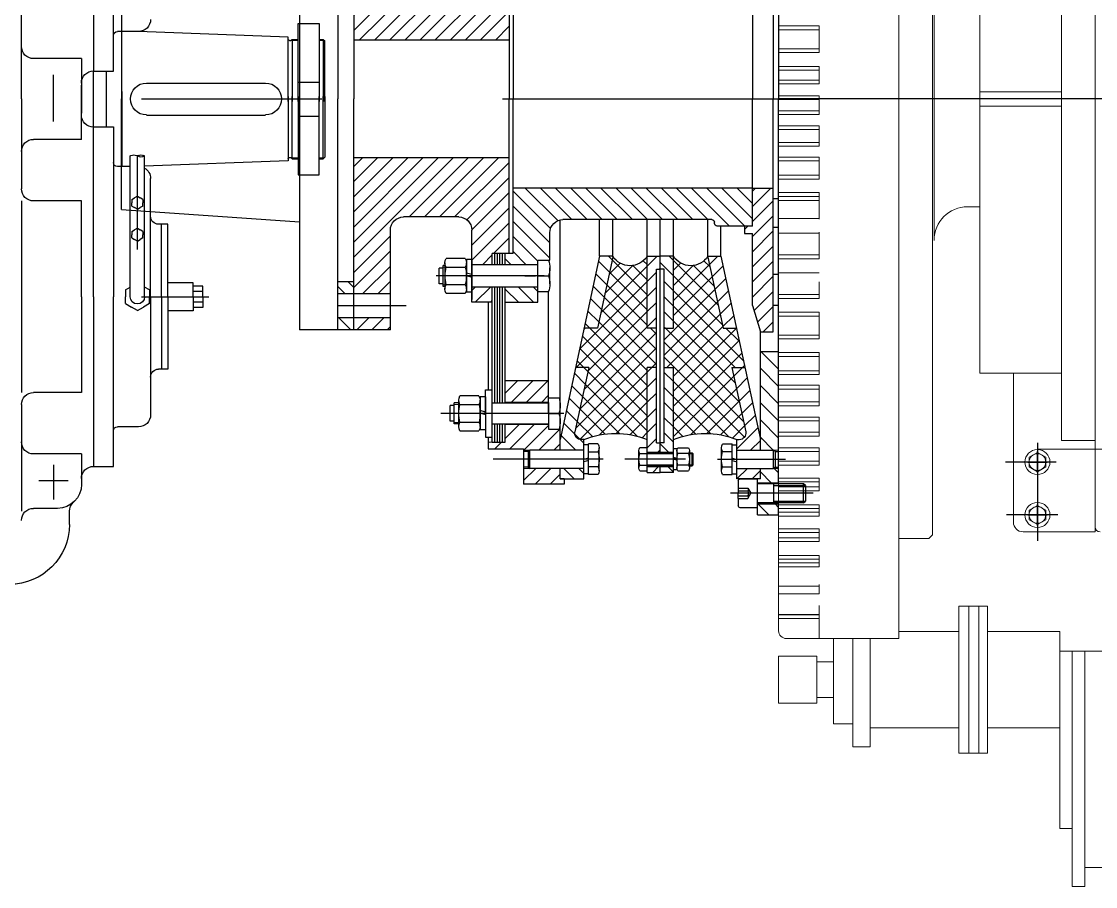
# Model space of a CAD drawing. Extents: x -550205 to -490805, y -239464 to -155364.
# Drawn here: x -528097 to -526981, y -219982 to -219083 of the extents above; entities that cross this region are included whole.
import ezdxf

# ---------------------------------------------------------------- set-up
doc = ezdxf.new("R2010")
doc.units = 0
doc.header["$LTSCALE"] = 500
doc.header["$MEASUREMENT"] = 0
for name, pattern in [('CENTER', [2, 1.25, -0.25, 0.25, -0.25]), ('CENTER0', [18, 15, -1, 1, -1]), ('CENTER2', [1.125, 0.75, -0.125, 0.125, -0.125]), ('CENTERX2', [101.6, 63.5, -12.7, 12.7, -12.7]), ('CONTINUOUS0', [0]), ('DASHED', [0.75, 0.5, -0.25])]:
    doc.linetypes.add(name, pattern=pattern)
doc.layers.get('0').update_dxf_attribs({"linetype": 'CONTINUOUS', "lineweight": 20})
doc.layers.add('01', color=7, linetype='CONTINUOUS', lineweight=20)
doc.layers.add('05-填充图案层', color=42, linetype='CONTINUOUS', lineweight=20)
for name, color, linetype in [('05', 4, 'CENTER'), ('1轮廓实线层', 7, 'CONTINUOUS'), ('2细线层', 4, 'CONTINUOUS'), ('4虚线层', 6, 'DASHED'), ('BASE', 3, 'CONTINUOUS')]:
    doc.layers.add(name, color=color, linetype=linetype)
pattern_1 = [(45, (553737.405, -310407.583), (-7.857724, 7.857724), [])]
pattern_2 = [(135, (553737.405, -310407.583), (-7.857724, -7.857724), [])]

# ---------------------------------------------------------------- blocks, each defined once
blk = doc.blocks.new('00000000000000.2258899')
at = {"layer": '05-填充图案层'}
h = blk.add_hatch(dxfattribs=at)
h.set_pattern_fill('ANSI31', color=4, scale=4, style=0)
h.set_pattern_definition([(45, (554799.034, -310564.463), (-8.98026, 8.98026), [])])
h.paths.add_polyline_path([(555362, -309642.7), (555340, -309642.7), (555340, -309654.2), (555362, -309654.2)])
h.paths.add_polyline_path([(555362, -309691.1), (555362, -309676.2), (555340, -309676.2), (555340, -309680.2), (555343, -309680.2), (555343, -309691.1), (555356.8, -309691.1)])
h.paths.add_polyline_path([(555362, -309710.1), (555356.8, -309710.1), (555343, -309710.1), (555343, -309812.8), (555362, -309812.8)])
h.paths.add_polyline_path([(555362, -310440.2), (555362, -310337.5), (555343, -310337.5), (555343, -310440.2), (555356.8, -310440.2)])
h.paths.add_polyline_path([(555362, -310459.3), (555356.8, -310459.3), (555343, -310459.3), (555343, -310470.2), (555340, -310470.2), (555340, -310474.2), (555362, -310474.2)])
h.paths.add_polyline_path([(555362, -310507.7), (555362, -310496.2), (555340, -310496.2), (555340, -310500.2), (555340, -310507.7)])
h = blk.add_hatch(dxfattribs=at)
h.set_pattern_fill('ANSI31', color=4, scale=3.5, angle=90, style=0)
h.set_pattern_definition(pattern_2)
h.paths.add_polyline_path([(555135.1, -309680.2), (555139.2, -309680.2), (555139.2, -309674.7), (555111.9, -309674.7), (555096.9, -309674.7), (555096.9, -309691.1), (555103.3, -309691.1), (555135.1, -309691.1)])
h.paths.add_polyline_path([(555135.1, -309710.1), (555103.3, -309710.1), (555096.9, -309710.1), (555096.9, -309711.5), (555060.2, -309711.5), (555060.2, -309718.3), (555077.9, -309718.3), (555077.9, -309736.7), (555122.7, -309736.7), (555122.7, -309731.9), (555133.8, -309731.9, -0.075222), (555135.1, -309739.9)])
h.paths.add_polyline_path([(555122.7, -309759.8), (555077.9, -309759.8), (555077.9, -309782.3), (555122.7, -309782.3)])
h.paths.add_polyline_path([(555122.7, -310368), (555077.9, -310368), (555077.9, -310390.5), (555122.7, -310390.5)])
h.paths.add_polyline_path([(555135.1, -310410.4, -0.075222), (555133.8, -310418.4), (555122.7, -310418.4), (555122.7, -310413.6), (555077.9, -310413.6), (555077.9, -310432), (555060.2, -310432), (555060.2, -310438.8), (555096.9, -310438.8), (555096.9, -310440.2), (555103.3, -310440.2), (555135.1, -310440.2)])
h.paths.add_polyline_path([(555135.1, -310459.3), (555103.3, -310459.3), (555096.9, -310459.3), (555096.9, -310475.6), (555139.2, -310475.6), (555139.2, -310470.2), (555135.1, -310470.2)])
h = blk.add_hatch(dxfattribs=at)
h.set_pattern_fill('ANSI31', color=4, scale=3.5, style=0)
h.set_pattern_definition(pattern_1)
h.paths.add_polyline_path([(555159.6, -309685.5), (555159.6, -309680.2), (555135.1, -309680.2), (555135.1, -309691.1), (555159.6, -309691.1)])
h.paths.add_polyline_path([(555159.6, -309710.1), (555135.1, -309710.1), (555135.1, -309721), (555151.1, -309795.9), (555164.7, -309795.9), (555150.4, -309729.6, -0.492459), (555156.9, -309721), (555159.6, -309721)])
h.paths.add_polyline_path([(555173.6, -309836.8), (555159.9, -309836.8), (555175.9, -309911.7), (555189.6, -309911.7), (555189.6, -309910.6)])
h.paths.add_polyline_path([(555189.6, -310239.7), (555189.6, -310238.6), (555175.9, -310238.6), (555159.9, -310313.5), (555173.6, -310313.5)])
h.paths.add_polyline_path([(555164.7, -310354.4), (555151.1, -310354.4), (555135.1, -310429.3), (555135.1, -310440.2), (555159.6, -310440.2), (555159.6, -310434.7), (555159.6, -310429.3), (555156.9, -310429.3, -0.492459), (555150.4, -310420.7)])
h.paths.add_polyline_path([(555159.6, -310459.3), (555135.1, -310459.3), (555135.1, -310470.2), (555139.2, -310470.2), (555159.6, -310470.2)])
h = blk.add_hatch(dxfattribs=at)
h.set_pattern_fill('ANSI31', color=4, scale=3.5, angle=90, style=0)
h.set_pattern_definition(pattern_2)
h.paths.add_polyline_path([(555239, -309693.1), (555239, -309687), (555225.4, -309687), (555225.4, -309693.1)])
h.paths.add_polyline_path([(555235, -309717.6), (555239, -309717.6), (555239, -309708.1), (555225.4, -309708.1), (555225.4, -309795.9), (555235, -309795.9)])
h.paths.add_polyline_path([(555235, -309898.1), (555235, -309836.8), (555225.4, -309836.8), (555225.4, -309911.7), (555239, -309911.7), (555239, -309898.1)])
h.paths.add_polyline_path([(555235, -310252.2), (555239, -310252.2), (555239, -310238.6), (555225.4, -310238.6), (555225.4, -310313.5), (555235, -310313.5)])
h.paths.add_polyline_path([(555225.4, -310442.2), (555239, -310442.2), (555239, -310432.7), (555235, -310432.7), (555235, -310354.4), (555225.4, -310354.4), (555225.4, -310429.3)])
h.paths.add_polyline_path([(555225.4, -310457.2), (555225.4, -310461.8), (555225.4, -310463.3), (555239, -310463.3), (555239, -310457.2)])
h.paths.add_polyline_path([(555343, -309691.1), (555343, -309680.2), (555338.9, -309680.2), (555318.5, -309680.2), (555318.5, -309691.1)])
h.paths.add_polyline_path([(555327.9, -309729), (555313.4, -309795.9), (555327, -309795.9), (555343, -309721), (555343, -309710.1), (555318.5, -309710.1), (555318.5, -309715.6), (555318.5, -309721), (555321.1, -309721, -0.464008)])
h.paths.add_polyline_path([(555318.2, -309836.8), (555304.5, -309836.8), (555288.5, -309910.6), (555288.5, -309911.7), (555302.1, -309911.7)])
h.paths.add_polyline_path([(555302.1, -310238.6), (555288.5, -310238.6), (555288.5, -310239.7), (555304.5, -310313.5), (555318.2, -310313.5)])
h.paths.add_polyline_path([(555321.1, -310429.3), (555318.5, -310429.3), (555318.5, -310440.2), (555343, -310440.2), (555343, -310429.3), (555327, -310354.4), (555313.4, -310354.4), (555327.9, -310421.4, -0.464008)])
h.paths.add_polyline_path([(555343, -310470.2), (555343, -310459.3), (555318.5, -310459.3), (555318.5, -310464.8), (555318.5, -310470.2)])
h = blk.add_hatch(dxfattribs=at)
h.set_pattern_fill('ANSI31', color=4, scale=3.5, style=0)
h.set_pattern_definition(pattern_1)
h.paths.add_polyline_path([(555252.7, -309693.1), (555252.7, -309687), (555239, -309687), (555239, -309693.1)])
h.paths.add_polyline_path([(555239, -309708.1), (555239, -309717.6), (555243.1, -309717.6), (555243.1, -309795.9), (555252.7, -309795.9), (555252.7, -309708.1)])
h.paths.add_polyline_path([(555252.7, -309911.7), (555252.7, -309836.8), (555243.1, -309836.8), (555243.1, -309898.1), (555239, -309898.1), (555239, -309911.7)])
h.paths.add_polyline_path([(555239, -310238.6), (555239, -310252.2), (555243.1, -310252.2), (555243.1, -310313.5), (555252.7, -310313.5), (555252.7, -310238.6)])
h.paths.add_polyline_path([(555243.1, -310432.7), (555239, -310432.7), (555239, -310442.2), (555252.7, -310442.2), (555252.7, -310354.4), (555243.1, -310354.4)])
h.paths.add_polyline_path([(555252.7, -310463.3), (555252.7, -310457.2), (555239, -310457.2), (555239, -310463.3)])
h = blk.add_hatch(dxfattribs=at)
h.set_pattern_fill('ANSI37', color=4, scale=3.5, style=0)
h.set_pattern_definition([(45, (553737.405, -310407.583), (-7.857724, 7.857724), []), (135, (553737.405, -310407.583), (-7.857724, -7.857724), [])])
h.paths.add_polyline_path([(555235, -309795.9), (555225.4, -309795.9), (555225.4, -309721, -0.197407), (555159.6, -309721), (555156.9, -309721, 0.464008), (555150.2, -309729), (555164.7, -309795.9), (555151.1, -309795.9), (555159.9, -309836.8), (555173.6, -309836.8), (555189.6, -309910.6), (555189.6, -309911.7, -0.550798), (555225.4, -309911.7), (555225.4, -309836.8), (555235, -309836.8)])
h.paths.add_polyline_path([(555327, -309795.9), (555313.4, -309795.9), (555327.9, -309729, 0.464008), (555321.1, -309721), (555318.5, -309721, -0.197407), (555252.7, -309721), (555252.7, -309795.9), (555243.1, -309795.9), (555243.1, -309836.8), (555252.7, -309836.8), (555252.7, -309911.7, -0.550798), (555288.5, -309911.7), (555288.5, -309910.6), (555304.5, -309836.8), (555318.2, -309836.8)])
h.paths.add_polyline_path([(555235, -310313.5), (555225.4, -310313.5), (555225.4, -310238.6, -0.550798), (555189.6, -310238.6), (555189.6, -310239.7), (555173.6, -310313.5), (555159.9, -310313.5), (555151.1, -310354.4), (555164.7, -310354.4), (555150.2, -310421.4, 0.464008), (555156.9, -310429.3), (555159.6, -310429.3, -0.197407), (555225.4, -310429.3), (555225.4, -310354.4), (555235, -310354.4)])
h.paths.add_polyline_path([(555318.2, -310313.5), (555304.5, -310313.5), (555288.5, -310239.7), (555288.5, -310238.6, -0.550798), (555252.7, -310238.6), (555252.7, -310313.5), (555243.1, -310313.5), (555243.1, -310354.4), (555252.7, -310354.4), (555252.7, -310429.3, -0.197407), (555318.5, -310429.3), (555321.1, -310429.3, 0.464008), (555327.9, -310421.4), (555313.4, -310354.4), (555327, -310354.4)])
h = blk.add_hatch(dxfattribs=at)
h.set_pattern_fill('ANSI31', color=4, scale=3.5, style=0)
h.set_pattern_definition([(45, (553738.06, -310407.583), (-7.85772, 7.85772), [])])
h.paths.add_polyline_path([(554904, -309835.2), (554904, -309847.7), (554920.5, -309847.7), (554920.5, -309835.2)])
h.paths.add_polyline_path([(554920.5, -309885.2), (554920.5, -309872.7), (554904, -309872.7), (554904, -309885.2)])
h.paths.add_polyline_path([(554904, -310265.2), (554904, -310277.7), (554920.5, -310277.7), (554920.5, -310265.2)])
h.paths.add_polyline_path([(554920.5, -310315.2), (554920.5, -310302.7), (554904, -310302.7), (554904, -310315.2)])
h = blk.add_hatch(dxfattribs=at)
h.set_pattern_fill('ANSI31', color=4, scale=3.5, angle=90, style=0)
h.set_pattern_definition(pattern_2)
h.paths.add_polyline_path([(554958.5, -309847.7), (554958.5, -309835.2), (554920.5, -309835.2), (554920.5, -309847.7)])
h.paths.add_polyline_path([(555082, -310013.9), (555082, -309914.4), (555064.3, -309914.4), (555064.3, -309902.9), (555043.2, -309902.9), (555043.2, -309915.8), (555043.2, -309938.9, -0.414214), (555029.6, -309952.6), (554972.1, -309952.6, -0.414214), (554958.5, -309938.9), (554958.5, -309872.7), (554920.5, -309872.7), (554920.5, -310013.9)])
h.paths.add_polyline_path([(555064.3, -309879.7), (555064.3, -309864), (555043.2, -309864), (555043.2, -309879.7)])
h.paths.add_polyline_path([(554920.5, -310136.4), (554920.5, -310277.7), (554958.5, -310277.7), (554958.5, -310211.4, -0.414214), (554972.1, -310197.7), (555029.6, -310197.7, -0.414214), (555043.2, -310211.4), (555043.2, -310247.5), (555064.3, -310247.5), (555064.3, -310235.9), (555082, -310235.9), (555082, -310136.4)])
h.paths.add_polyline_path([(554958.5, -310315.2), (554958.5, -310302.7), (554920.5, -310302.7), (554920.5, -310315.2)])
h.paths.add_polyline_path([(555043.2, -310270.6), (555043.2, -310283.6), (555043.2, -310286.3), (555064.3, -310286.3), (555064.3, -310270.6)])
h = blk.add_hatch(dxfattribs=at)
h.set_pattern_fill('ANSI31', color=4, scale=3.5, angle=90, style=0)
h.set_pattern_definition(pattern_2)
h.paths.add_polyline_path([(555356.4, -309833.2), (555343, -309833.2), (555334.8, -309860.5), (555334.8, -309935.5), (555326.4, -309935.5), (555326.4, -309943), (555334.8, -309943), (555334.8, -309982.5), (555356.4, -309982.5)])
h.paths.add_polyline_path([(555356.4, -310317.1), (555356.4, -310167.8), (555334.8, -310167.8), (555334.8, -310207.3), (555326.4, -310207.3), (555326.4, -310214.8), (555334.8, -310214.8), (555334.8, -310289.9), (555343, -310317.1)])
h = blk.add_hatch(dxfattribs=at)
h.set_pattern_fill('ANSI31', color=4, scale=3.5, style=0)
h.set_pattern_definition(pattern_1)
h.paths.add_polyline_path([(555111.9, -309879.7), (555111.9, -309864), (555077.9, -309864), (555077.9, -309879.7)])
h.paths.add_polyline_path([(555124.3, -309936.2), (555124.3, -309907.6), (555111.9, -309907.6), (555111.9, -309902.9), (555077.9, -309902.9), (555077.9, -309914.4), (555086.1, -309914.4), (555086.1, -309982.5), (555334.8, -309982.5), (555334.8, -309943), (555298.1, -309943, 0.414214), (555295.3, -309945.8), (555295.3, -309947.1, -0.414214), (555292.6, -309949.8), (555137.9, -309949.8, -0.414214)])
h.paths.add_polyline_path([(555086.1, -310167.8), (555086.1, -310235.9), (555077.9, -310235.9), (555077.9, -310247.5), (555111.9, -310247.5), (555111.9, -310242.7), (555124.3, -310242.7), (555124.3, -310214.1, -0.414214), (555137.9, -310200.5), (555292.6, -310200.5, -0.414214), (555295.3, -310203.2), (555295.3, -310204.6, 0.414214), (555298.1, -310207.3), (555334.8, -310207.3), (555334.8, -310167.8)])
h.paths.add_polyline_path([(555111.9, -310286.3), (555111.9, -310270.6), (555077.9, -310270.6), (555077.9, -310286.3)])
at = {"color": 7, "lineweight": 25}
for p, q in [((555340, -309642.7), (555340, -309680.2)), ((555340, -309642.7), (555362, -309642.7)), ((555362, -309642.7), (555362, -309655.2)), ((555340, -309654.2), (555362, -309654.2)), ((555139.2, -309674.7), (555096.9, -309674.7)), ((555096.9, -309711.5), (555096.9, -309674.7)), ((555139.2, -309674.7), (555111.9, -309674.7)), ((555139.2, -309680.2), (555139.2, -309674.7)), ((555139.2, -309680.2), (555139.2, -309674.7)), ((555340, -309676.2), (555362, -309676.2)), ((555362, -309675.2), (555362, -310075.2)), ((555135.1, -309680.2), (555135.1, -309691.1)), ((555139.2, -309680.2), (555135.1, -309680.2)), ((555135.1, -309680.2), (555159.6, -309680.2)), ((555159.6, -309680.2), (555159.6, -309721)), ((555164.5, -309685.5), (555159.6, -309685.5)), ((555159.6, -309685.5), (555159.6, -309715.6)), ((555174.3, -309684.7), (555164.5, -309684.7)), ((555164.5, -309684.7), (555164.5, -309716.5)), ((555164.5, -309685.5), (555164.5, -309715.6)), ((555164.5, -309690.4), (555164.5, -309710.8)), ((555175.4, -309688.7), (555175.4, -309712.5)), ((555217.6, -309688.5), (555225.4, -309688.5)), ((555225.4, -309687), (555239, -309687)), ((555225.4, -309687), (555225.4, -309795.9)), ((555225.4, -309688.5), (555225.4, -309712.7)), ((555239, -309687), (555239, -309693.8)), ((555252.7, -309687), (555239, -309687)), ((555239, -309687), (555239, -309693.8)), ((555252.7, -309687), (555252.7, -309795.9)), ((555256.2, -309689.6), (555252.7, -309689.6)), ((555256.2, -309711.6), (555256.2, -309689.6)), ((555257.1, -309688.6), (555268.3, -309688.6)), ((555302.7, -309688.7), (555302.7, -309712.5)), ((555303.8, -309684.7), (555313.6, -309684.7)), ((555313.6, -309684.7), (555313.6, -309716.5)), ((555313.6, -309685.5), (555318.5, -309685.5)), ((555313.6, -309685.5), (555313.6, -309715.6)), ((555313.6, -309690.4), (555313.6, -309710.8)), ((555318.5, -309680.2), (555318.5, -309721)), ((555343, -309680.2), (555318.5, -309680.2)), ((555318.5, -309685.5), (555318.5, -309715.6)), ((555343, -309680.2), (555343, -309691.1)), ((555101.8, -309692.5), (555096.9, -309692.5)), ((555101.8, -309692.5), (555103.3, -309691.1)), ((555101.8, -309708.7), (555101.8, -309692.5)), ((555159.6, -309691.1), (555103.3, -309691.1)), ((555103.3, -309691.1), (555103.3, -309710.1)), ((555164.5, -309699.3), (555159.6, -309698)), ((555163.9, -309701.7), (555159.6, -309700.5)), ((555164.5, -309701.9), (555163.9, -309701.7)), ((555174.3, -309692.6), (555164.5, -309692.6)), ((555175.4, -309700.6), (555175.4, -309710.8)), ((555216.7, -309691.5), (555216.7, -309709.7)), ((555217.6, -309694.5), (555225.4, -309694.5)), ((555225.4, -309693.1), (555252.7, -309693.1)), ((555225.4, -309693.8), (555225.4, -309707.4)), ((555225.4, -309693.8), (555252.7, -309693.8)), ((555256.2, -309699.7), (555252.7, -309700.6)), ((555256.2, -309701.5), (555252.7, -309702.5)), ((555256.2, -309709.6), (555256.2, -309691.6)), ((555268.3, -309694.6), (555257.1, -309694.6)), ((555269.2, -309709.6), (555269.2, -309691.6)), ((555269.2, -309693.8), (555272.1, -309693.8)), ((555273.1, -309694.8), (555272.1, -309693.8)), ((555272.1, -309693.8), (555272.1, -309707.4)), ((555273.1, -309694.8), (555273.1, -309706.4)), ((555302.7, -309700.6), (555302.7, -309710.8)), ((555303.8, -309692.6), (555313.6, -309692.6)), ((555313.6, -309699.3), (555318.5, -309698)), ((555313.6, -309701.9), (555314.2, -309701.7)), ((555314.2, -309701.7), (555318.5, -309700.5)), ((555318.5, -309691.1), (555356.8, -309691.1)), ((555356.8, -309691.1), (555356.8, -309710.1)), ((555358.3, -309692.5), (555356.8, -309691.1)), ((555358.3, -309692.5), (555362, -309692.5)), ((555358.3, -309708.7), (555358.3, -309692.5)), ((555060.2, -309723.7), (555060.2, -309711.5)), ((555060.2, -309711.5), (555096.9, -309711.5)), ((555101.8, -309708.7), (555096.9, -309708.7)), ((555101.8, -309708.7), (555103.3, -309710.1)), ((555159.6, -309710.1), (555103.3, -309710.1)), ((555135.1, -309710.1), (555135.1, -309949.6)), ((555164.5, -309708.5), (555174.3, -309708.5)), ((555217.6, -309706.6), (555225.4, -309706.6)), ((555217.6, -309712.7), (555225.4, -309712.7)), ((555225.4, -309707.4), (555252.7, -309707.4)), ((555225.4, -309708.1), (555252.7, -309708.1)), ((555239, -309707.4), (555239, -309949.8)), ((555239, -309707.4), (555239, -309949.8)), ((555256.2, -309711.6), (555252.7, -309711.6)), ((555268.3, -309706.6), (555257.1, -309706.6)), ((555257.1, -309712.6), (555268.3, -309712.6)), ((555269.2, -309707.4), (555272.1, -309707.4)), ((555273.1, -309706.4), (555272.1, -309707.4)), ((555313.6, -309708.5), (555303.8, -309708.5)), ((555318.5, -309710.1), (555356.8, -309710.1)), ((555343, -309710.1), (555343, -309833.2)), ((555358.3, -309708.7), (555356.8, -309710.1)), ((555358.3, -309708.7), (555362, -309708.7)), ((555057.4, -309748.3), (555057.4, -309723.7)), ((555057.4, -309723.7), (555064.3, -309723.7)), ((555064.3, -309718.3), (555064.3, -309879.7)), ((555064.3, -309718.3), (555077.9, -309718.3)), ((555067, -309718.3), (555067, -309737.4)), ((555069.7, -309718.3), (555069.7, -309737.4)), ((555072.4, -309718.3), (555072.4, -309737.4)), ((555075.1, -309718.3), (555075.1, -309737.4)), ((555077.9, -309718.3), (555077.9, -309737.4)), ((555175.9, -309911.7), (555135.1, -309721)), ((555159.6, -309721), (555156.9, -309721)), ((555164.5, -309715.6), (555159.6, -309715.6)), ((555174.3, -309716.5), (555164.5, -309716.5)), ((555225.4, -309721), (555225.4, -309795.9)), ((555235, -309717.6), (555235, -309898.1)), ((555235, -309717.6), (555239, -309717.6)), ((555243.1, -309717.6), (555239, -309717.6)), ((555243.1, -309717.6), (555243.1, -309898.1)), ((555252.7, -309721), (555252.7, -309795.9)), ((555302.1, -309911.7), (555343, -309721)), ((555303.8, -309716.5), (555313.6, -309716.5)), ((555313.6, -309715.6), (555318.5, -309715.6)), ((555318.5, -309721), (555321.1, -309721)), ((555029.5, -309734.6), (555029.5, -309761.9)), ((555050.6, -309730), (555030.8, -309730)), ((555057.4, -309731.2), (555051.9, -309731.2)), ((555051.9, -309765.4), (555051.9, -309731.2)), ((555051.9, -309734.6), (555051.9, -309761.9)), ((555057.4, -309765.4), (555057.4, -309731.2)), ((555122.7, -309731.9), (555133.8, -309731.9)), ((555122.7, -309748.3), (555122.7, -309731.9)), ((555164.7, -309795.9), (555150.2, -309729)), ((555313.4, -309795.9), (555327.9, -309729)), ((555024.7, -309740.1), (555020.6, -309740.1)), ((555020.6, -309740.1), (555020.6, -309756.4)), ((555029.5, -309737.4), (555024.7, -309737.4)), ((555024.7, -309737.4), (555024.7, -309759.2)), ((555030.8, -309739.2), (555050.6, -309739.2)), ((555064.3, -309737.4), (555122.7, -309737.4)), ((555122.7, -309736.7), (555077.9, -309736.7)), ((555122.7, -309759.8), (555122.7, -309736.7)), ((555024.7, -309756.4), (555020.6, -309756.4)), ((555030.8, -309757.4), (555050.6, -309757.4)), ((555056.7, -309747), (555051.9, -309748.3)), ((555057.4, -309749.7), (555051.9, -309751.2)), ((555057.4, -309746.8), (555056.7, -309747)), ((555057.4, -309748.3), (555057.4, -309772.8)), ((555122.7, -309748.3), (555122.7, -309874.9)), ((555122.7, -309748.3), (555133.8, -309748.3)), ((555029.5, -309759.2), (555024.7, -309759.2)), ((555050.6, -309766.5), (555030.8, -309766.5)), ((555057.4, -309765.4), (555051.9, -309765.4)), ((555064.3, -309759.2), (555122.7, -309759.2)), ((555067, -309759.2), (555067, -309879.7)), ((555069.7, -309759.2), (555069.7, -309879.7)), ((555072.4, -309759.2), (555072.4, -309879.7)), ((555075.1, -309759.2), (555075.1, -309879.7)), ((555077.9, -309759.2), (555077.9, -309879.7)), ((555122.7, -309759.8), (555077.9, -309759.8)), ((555122.7, -309764.6), (555133.8, -309764.6)), ((555057.4, -309772.8), (555064.3, -309772.8)), ((555060.2, -309864), (555060.2, -309772.8)), ((555122.7, -309782.3), (555077.9, -309782.3)), ((555164.7, -309795.9), (555151.1, -309795.9)), ((555235, -309795.9), (555225.4, -309795.9)), ((555243.1, -309795.9), (555252.7, -309795.9)), ((555313.4, -309795.9), (555327, -309795.9)), ((555343, -309812.8), (555362, -309812.8)), ((554904, -309835.2), (554904, -310075.2)), ((554958.5, -309835.2), (554904, -309835.2)), ((554920.5, -309835.2), (554920.5, -310075.2)), ((554958.5, -309835.2), (554958.5, -309938.9)), ((554958.5, -309835.2), (554958.5, -309938.9)), ((555334.8, -309860.5), (555343, -309833.2)), ((555343, -309833.2), (555356.4, -309833.2)), ((555356.4, -309833.2), (555356.4, -310075.2)), ((555173.6, -309836.8), (555159.9, -309836.8)), ((555189.6, -309910.6), (555173.6, -309836.8)), ((555225.4, -309836.8), (555225.4, -309949.8)), ((555235, -309836.8), (555225.4, -309836.8)), ((555225.4, -309836.8), (555225.4, -309911.7)), ((555243.1, -309836.8), (555252.7, -309836.8)), ((555252.7, -309836.8), (555252.7, -309949.8)), ((555252.7, -309836.8), (555252.7, -309911.7)), ((555288.5, -309910.6), (555304.5, -309836.8)), ((555304.5, -309836.8), (555318.2, -309836.8)), ((554958.5, -309847.7), (554904, -309847.7)), ((555043.2, -309864), (555043.2, -309938.9)), ((555064.3, -309864), (555043.2, -309864)), ((555043.2, -309891.3), (555043.2, -309866.8)), ((555077.9, -309864), (555111.9, -309864)), ((555111.9, -309864), (555111.9, -309907.6)), ((555334.8, -309860.5), (555334.8, -309935.5)), ((555356.4, -309860.7), (555362, -309860.7)), ((554958.5, -309872.7), (554904, -309872.7)), ((555013.2, -309880.4), (555013.2, -309902.2)), ((555015.3, -309880.4), (555013.2, -309880.4)), ((555015.3, -309877.6), (555015.3, -309904.9)), ((555036.3, -309873.1), (555016.6, -309873.1)), ((555037.6, -309908.4), (555037.6, -309874.2)), ((555043.2, -309874.2), (555037.6, -309874.2)), ((555037.6, -309877.6), (555037.6, -309904.9)), ((555043.2, -309908.4), (555043.2, -309874.2)), ((555111.9, -309879.7), (555043.2, -309879.7)), ((555111.9, -309874.9), (555123, -309874.9)), ((554920.5, -309885.2), (554904, -309885.2)), ((555009.1, -309883.1), (555009.1, -309899.4)), ((555013.2, -309883.1), (555009.1, -309883.1)), ((555016.6, -309882.2), (555036.3, -309882.2)), ((555042.5, -309890), (555037.6, -309891.3)), ((555043.2, -309889.8), (555042.5, -309890)), ((555043.2, -309891.3), (555043.2, -309915.8)), ((555098.3, -309891.3), (555109.3, -309891.3)), ((555111.9, -309891.3), (555123, -309891.3)), ((555124.3, -309883.1), (555124.3, -309899.6)), ((555013.2, -309899.4), (555009.1, -309899.4)), ((555015.3, -309902.2), (555013.2, -309902.2)), ((555016.6, -309900.4), (555036.3, -309900.4)), ((555043.2, -309892.7), (555037.6, -309894.2)), ((555235, -309898.1), (555239, -309898.1)), ((555243.1, -309898.1), (555239, -309898.1)), ((555356.4, -309893.2), (555362, -309893.2)), ((555036.3, -309909.5), (555016.6, -309909.5)), ((555043.2, -309908.4), (555037.6, -309908.4)), ((555111.9, -309902.9), (555043.2, -309902.9)), ((555064.3, -309902.9), (555064.3, -309914.4)), ((555067, -309902.9), (555067, -309914.4)), ((555069.7, -309902.9), (555069.7, -309914.4)), ((555072.4, -309902.9), (555072.4, -309914.4)), ((555075.1, -309902.9), (555075.1, -309914.4)), ((555077.9, -309902.9), (555077.9, -309914.4)), ((555111.9, -309907.6), (555124.3, -309907.6)), ((555124.3, -309907.6), (555124.3, -309936.2)), ((555175.9, -309911.7), (555175.9, -309949.8)), ((555189.6, -309911.7), (555175.9, -309911.7)), ((555189.6, -309910.6), (555189.6, -309949.8)), ((555225.4, -309911.7), (555239, -309911.7)), ((555252.7, -309911.7), (555239, -309911.7)), ((555288.5, -309910.6), (555288.5, -309949.8)), ((555288.5, -309911.7), (555302.1, -309911.7)), ((555302.1, -309911.7), (555302.1, -309943)), ((555086.1, -309914.4), (555064.3, -309914.4)), ((555082, -309914.4), (555082, -310075.2)), ((555086.1, -309914.4), (555086.1, -310075.2)), ((555326.4, -309943), (555326.4, -309935.5)), ((555326.4, -309935.5), (555334.8, -309935.5)), ((555295.3, -309945.8), (555295.3, -309947.1)), ((555334.8, -309943), (555298.1, -309943)), ((555334.8, -309943), (555334.8, -310075.2)), ((555356.4, -309942), (555362, -309942)), ((555029.6, -309952.6), (554972.1, -309952.6)), ((555029.6, -309952.6), (554972.1, -309952.6)), ((555292.6, -309949.8), (555137.9, -309949.8)), ((555356.4, -309971.6), (555362, -309971.6)), ((555334.8, -309982.5), (555086.1, -309982.5)), ((555334.8, -309982.5), (555356.4, -309982.5)), ((555082, -310013.9), (554920.5, -310013.9)), ((555082, -310013.9), (554920.5, -310013.9)), ((554904, -310315.2), (554904, -310075.2)), ((554920.5, -310315.2), (554920.5, -310075.2)), ((555082, -310235.9), (555082, -310075.2)), ((555086.1, -310235.9), (555086.1, -310075.2)), ((555334.8, -310207.3), (555334.8, -310075.2)), ((555356.4, -310317.1), (555356.4, -310075.2)), ((555362, -310475.2), (555362, -310075.2)), ((555082, -310136.4), (554920.5, -310136.4)), ((555082, -310136.4), (554920.5, -310136.4))]:
    blk.add_line(p, q, dxfattribs=at)
at = {"color": 5, "linetype": 'CENTER2', "ltscale": 3}
for p, q in [((555103.3, -309691.1), (555096.9, -309691.1)), ((555225.4, -309694.8), (555252.7, -309694.8)), ((555269.2, -309694.8), (555273.1, -309694.8)), ((555356.8, -309691.1), (555362, -309691.1)), ((555103.3, -309710.1), (555096.9, -309710.1)), ((555225.4, -309706.4), (555252.7, -309706.4)), ((555269.2, -309706.4), (555273.1, -309706.4)), ((555356.8, -309710.1), (555362, -309710.1)), ((555029.5, -309739), (555024.7, -309739)), ((555029.5, -309757.5), (555024.7, -309757.5)), ((555015.3, -309882), (555013.2, -309882)), ((555015.3, -309900.5), (555013.2, -309900.5))]:
    blk.add_line(p, q, dxfattribs=at)
at = {"color": 6}
blk.add_line((555077.9, -309718.3), (555060.2, -309718.3), dxfattribs=at)
at = {"color": 7, "lineweight": 25}
for centre, radius, start, end in [((555167.4, -309688.7), 7.98, 330.108, 29.892), ((555222.2, -309691.5), 5.45, 146.2903, 213.7097), ((555261.7, -309691.6), 5.44, 146.6276, 213.3724), ((555263.8, -309691.6), 5.44, 326.6276, 33.3724), ((555310.7, -309688.7), 7.98, 150.108, 209.892), ((555146.8, -309700.6), 28.7, 343.8973, 16.1027), ((555237.1, -309700.6), 20.4, 162.7725, 197.2275), ((555276.6, -309700.6), 20.4, 162.9524, 197.0476), ((555248.8, -309700.6), 20.4, 342.9524, 17.0476), ((555331.3, -309700.6), 28.7, 163.8973, 196.1027), ((555167.4, -309712.5), 7.98, 330.108, 29.892), ((555222.2, -309709.7), 5.45, 146.2903, 213.7097), ((555261.7, -309709.6), 5.44, 146.6276, 213.3724), ((555263.8, -309709.6), 5.44, 326.6276, 33.3724), ((555310.7, -309712.5), 7.98, 150.108, 209.892), ((555156.9, -309727.8), 6.81, 90, 189.5667), ((555192.5, -309640.9), 86.6, 247.6659, 292.3341), ((555285.6, -309640.9), 86.6, 247.6659, 292.3341), ((555321.1, -309727.8), 6.81, 350.4333, 90), ((555038.2, -309734.6), 8.66, 148.2617, 211.7383), ((555043.2, -309734.6), 8.66, 328.2617, 31.7383), ((555108, -309740), 27, 342.221, 17.3918), ((555062.2, -309748.3), 32.7, 163.8206, 196.1794), ((555019.2, -309748.3), 32.7, 343.8206, 16.1794), ((555038.2, -309761.9), 8.66, 148.2617, 211.7383), ((555043.2, -309761.9), 8.66, 328.2617, 31.7383), ((555108, -309756.5), 27, 342.6082, 17.779), ((555023.9, -309877.6), 8.66, 148.2617, 211.7383), ((555029, -309877.6), 8.66, 328.2617, 31.7383), ((555097.2, -309883), 27, 342.221, 17.3918), ((555048, -309891.3), 32.7, 163.8206, 196.1794), ((555004.9, -309891.3), 32.7, 343.8206, 16.1794), ((555097.2, -309899.5), 27, 342.6082, 17.779), ((555023.9, -309904.9), 8.66, 148.2617, 211.7383), ((555029, -309904.9), 8.66, 328.2617, 31.7383), ((555207.5, -309923), 21.2, 32.3082, 147.6918), ((555270.6, -309923), 21.2, 32.3082, 147.6918), ((554972.1, -309938.9), 13.6, 180, 270), ((554972.1, -309938.9), 13.6, 180, 270), ((555029.6, -309938.9), 13.6, 270, 0), ((555137.9, -309936.2), 13.6, 180, 270), ((555292.6, -309947.1), 2.72, 270, 0), ((555298.1, -309945.8), 2.72, 90, 180)]:
    blk.add_arc(centre, radius, start, end, dxfattribs=at)
at = {"layer": '1轮廓实线层'}
for p, q in [((555320, -309659.9), (555320, -309652.2)), ((555340, -309650.2), (555322, -309650.2)), ((555340, -309650.2), (555340, -309680.2)), ((555388, -309655.2), (555340, -309655.2)), ((555356.7, -309675.2), (555356.7, -309655.2)), ((555388, -309655.2), (555390, -309657.2)), ((555388, -309655.2), (555388, -309675.2)), ((555320, -309659.9), (555320, -309665.2)), ((555320, -309678.2), (555320, -309665.2)), ((555390, -309673.2), (555390, -309657.2)), ((555388, -309675.2), (555340, -309675.2)), ((555390, -309673.2), (555388, -309675.2)), ((555322, -309680.2), (555340, -309680.2))]:
    blk.add_line(p, q, dxfattribs=at)
for centre, start, end in [((555322, -309652.2), 90, 180), ((555322, -309678.2), 180, 270)]:
    blk.add_arc(centre, 2, start, end, dxfattribs=at)
at = {"layer": '2细线层'}
for p, q in [((555356.7, -309657.2), (555390, -309657.2)), ((555356.7, -309673.2), (555390, -309673.2))]:
    blk.add_line(p, q, dxfattribs=at)
at = {"layer": '4虚线层'}
for p, q in [((555320, -309659.9), (555330, -309659.9)), ((555320, -309662.5), (555330, -309662.5)), ((555320, -309667.8), (555330, -309667.8)), ((555330, -309659.9), (555333, -309665.2)), ((555330, -309670.4), (555333, -309665.2)), ((555320, -309670.4), (555330, -309670.4))]:
    blk.add_line(p, q, dxfattribs=at)
for centre, radius, start, end in [((555327.7, -309661.2), 2.61, 330, 30), ((555321.8, -309665.2), 8.61, 342.3603, 17.6397), ((555327.7, -309669.1), 2.61, 330, 30)]:
    blk.add_arc(centre, radius, start, end, dxfattribs=at)
at = {"layer": 'BASE', "color": 7, "linetype": 'Continuous', "lineweight": 25}
for p, q in [((554625, -309632.9), (554625, -309646.6)), ((554575.2, -309757.5), (554575.2, -309646.6)), ((554612.6, -309649.5), (554587.6, -309649.5)), ((554637.5, -309706.1), (554637.5, -309674.5)), ((554649.9, -309693.1), (554670.7, -309693.1)), ((554649.9, -309869.6), (554649.9, -309693.1)), ((554649.9, -309693.1), (554649.9, -309693.1)), ((554670.7, -309693.1), (554670.7, -309869.6)), ((554637.5, -309706.1), (554587.6, -309706.1)), ((554696.8, -309734.3), (554674.8, -309734.3)), ((554709.3, -309869.6), (554709.3, -309746.8)), ((554575.2, -309969.3), (554575.2, -309770)), ((554637.5, -309770), (554587.6, -309770)), ((554637.5, -309869.6), (554637.5, -309770)), ((554727.2, -309794.3), (554717.6, -309794.3)), ((554720.5, -309869.6), (554720.5, -309794.3)), ((554727.2, -309869.6), (554727.2, -309794.3)), ((554695.6, -309855.2), (554689.4, -309858.8)), ((554695.6, -309855.2), (554701.8, -309858.8)), ((554753.7, -309855), (554727.2, -309855)), ((554753.7, -309869.6), (554753.7, -309855)), ((554683.1, -309862.4), (554689.4, -309858.8)), ((554683.1, -309862.4), (554683.1, -309869.6)), ((554708.1, -309862.4), (554701.8, -309858.8)), ((554708.1, -309862.4), (554708.1, -309869.6)), ((554763.7, -309858.5), (554753.7, -309858.5)), ((554763.7, -309864.1), (554753.7, -309864.1)), ((554763.7, -309869.6), (554763.7, -309858.5)), ((554637.5, -309869.6), (554637.5, -309969.3)), ((554649.9, -309869.6), (554649.9, -310046.1)), ((554670.7, -310046.1), (554670.7, -309869.6)), ((554683.1, -309876.8), (554683.1, -309869.6)), ((554683.1, -309876.8), (554688.1, -309879.7)), ((554688.1, -309869.6), (554688.1, -310016)), ((554703.1, -309869.6), (554703.1, -310016)), ((554708.1, -309876.8), (554703.1, -309879.7)), ((554708.1, -309876.8), (554708.1, -309869.6)), ((554709.3, -309869.6), (554709.3, -309992.5)), ((554720.5, -309869.6), (554720.5, -309945)), ((554727.2, -309869.6), (554727.2, -309945)), ((554753.7, -309869.6), (554753.7, -309884.2)), ((554763.7, -309875.2), (554753.7, -309875.2)), ((554763.7, -309869.6), (554763.7, -309880.7)), ((554753.7, -309884.2), (554727.2, -309884.2)), ((554763.7, -309880.7), (554753.7, -309880.7)), ((554689.8, -309930.7), (554692.7, -309929)), ((554689.8, -309930.7), (554689.8, -309934.1)), ((554689.8, -309937.4), (554689.8, -309934.1)), ((554695.6, -309927.4), (554692.7, -309929)), ((554695.6, -309927.4), (554698.5, -309929)), ((554701.4, -309930.7), (554698.5, -309929)), ((554701.4, -309930.7), (554701.4, -309934.1)), ((554701.4, -309937.4), (554701.4, -309934.1)), ((554689.8, -309937.4), (554692.7, -309939.1)), ((554695.6, -309940.8), (554692.7, -309939.1)), ((554695.6, -309940.8), (554698.5, -309939.1)), ((554701.4, -309937.4), (554698.5, -309939.1)), ((554727.2, -309945), (554717.6, -309945)), ((554637.5, -309969.3), (554587.6, -309969.3)), ((554689.8, -309963.9), (554692.7, -309962.3)), ((554689.8, -309963.9), (554689.8, -309967.3)), ((554689.8, -309970.7), (554689.8, -309967.3)), ((554695.6, -309960.6), (554692.7, -309962.3)), ((554695.6, -309960.6), (554698.5, -309962.3)), ((554701.4, -309963.9), (554698.5, -309962.3)), ((554701.4, -309963.9), (554701.4, -309967.3)), ((554701.4, -309970.7), (554701.4, -309967.3)), ((554689.8, -309970.7), (554692.7, -309972.3)), ((554695.6, -309974), (554692.7, -309972.3)), ((554695.6, -309974), (554698.5, -309972.3)), ((554701.4, -309970.7), (554698.5, -309972.3)), ((554575.2, -310075.2), (554575.2, -309981.7)), ((554862.5, -310077.7), (554862.5, -309996.5)), ((554862.5, -309996.5), (554884.6, -309996.5)), ((554884.6, -309996.5), (554884.6, -310077.7)), ((554688.1, -310004.9), (554674.8, -310004.9)), ((554679.4, -310082.9), (554679.4, -310004.9)), ((554852.4, -310010.9), (554703.1, -310005.2)), ((554852.4, -310077.7), (554852.4, -310010.9)), ((554855.7, -310014.3), (554856.4, -310013.1)), ((554856.4, -310013.1), (554856.4, -310077.7)), ((554856.4, -310013.1), (554862.5, -310013.1)), ((554856.4, -310014), (554862.5, -310014)), ((554884.6, -310013.1), (554888.7, -310013.1)), ((554884.6, -310014), (554889.6, -310014)), ((554888.7, -310013.1), (554888.7, -310077.7)), ((554888.7, -310013.1), (554890.4, -310014.8)), ((554688.1, -310016), (554688.9, -310016.4)), ((554694.9, -310016.4), (554695.6, -310016)), ((554696.3, -310015.6), (554695.6, -310016)), ((554696.3, -310016.4), (554695.6, -310016)), ((554703.1, -310016), (554702.3, -310015.6)), ((554703.1, -310016), (554702.3, -310016.4)), ((554853.7, -310014.3), (554854.9, -310014.3)), ((554890.4, -310077.7), (554890.4, -310014.8)), ((554637.5, -310033.1), (554587.6, -310033.1)), ((554637.5, -310033.1), (554637.5, -310089.7)), ((554649.9, -310046.1), (554649.9, -310104.2)), ((554649.9, -310046.1), (554670.7, -310046.1)), ((554649.9, -310046.1), (554649.9, -310046.1)), ((554663.2, -310104.2), (554663.2, -310046.1)), ((554704.9, -310058.5), (554828.8, -310058.5)), ((554862.5, -310057.5), (554884.6, -310057.5)), ((554637.5, -310117.2), (554637.5, -310060.6)), ((554679.4, -310067.4), (554679.4, -310145.4)), ((554575.2, -310075.2), (554575.2, -310168.6)), ((554852.4, -310072.6), (554852.4, -310139.4)), ((554856.4, -310137.2), (554856.4, -310072.6)), ((554862.5, -310072.6), (554862.5, -310153.8)), ((554884.6, -310153.8), (554884.6, -310072.6)), ((554888.7, -310137.2), (554888.7, -310072.6)), ((554890.4, -310072.6), (554890.4, -310135.6)), ((554705, -310091.8), (554828.8, -310091.8)), ((554862.5, -310092.8), (554884.6, -310092.8)), ((554649.9, -310104.2), (554670.7, -310104.2)), ((554649.9, -310104.2), (554649.9, -310104.2)), ((554649.9, -310280.7), (554649.9, -310104.2)), ((554670.7, -310104.2), (554670.7, -310280.7)), ((554637.5, -310117.2), (554587.6, -310117.2)), ((554853.7, -310136), (554854.9, -310136)), ((554855.7, -310136), (554856.4, -310137.2)), ((554856.4, -310136.3), (554862.5, -310136.3)), ((554884.6, -310136.3), (554889.6, -310136.3)), ((554888.7, -310137.2), (554890.4, -310135.6)), ((554696.8, -310145.4), (554674.8, -310145.4)), ((554852.4, -310139.4), (554696.8, -310145.4)), ((554856.4, -310137.2), (554862.5, -310137.2)), ((554884.6, -310137.2), (554888.7, -310137.2)), ((554862.5, -310153.8), (554884.6, -310153.8))]:
    blk.add_line(p, q, dxfattribs=at)
at = {"layer": 'BASE', "color": 5, "linetype": 'CENTER2', "ltscale": 3}
for p, q in [((554608.4, -309694.7), (554608.4, -309658.7)), ((554593, -309678.6), (554623.7, -309678.6)), ((553387.4, -309869.6), (554727.2, -309869.6)), ((554727.2, -309869.6), (554769.7, -309869.6)), ((554608.4, -310051.8), (554608.4, -310100.3)), ((553387.4, -310075.2), (555362, -310075.2))]:
    blk.add_line(p, q, dxfattribs=at)
at = {"layer": 'BASE', "color": 5, "linetype": 'CENTERX2', "ltscale": 20}
for p, q in [((555398, -309665.2), (555312, -309665.2)), ((555179.5, -309700.6), (555065.3, -309700.6)), ((555265.2, -309700.6), (555202.3, -309700.6)), ((555298.6, -309700.6), (555369.2, -309700.6)), ((555138.6, -309748.3), (555010.8, -309748.3)), ((554975, -309860.2), (554903.6, -309860.2)), ((555118.2, -309891.3), (555006.2, -309891.3))]:
    blk.add_line(p, q, dxfattribs=at)
at = {"layer": 'BASE', "color": 7, "linetype": 'Continuous', "lineweight": 30}
for p, q in [((554914, -309835.2), (554864, -309835.2)), ((554864, -310315.2), (554864, -309835.2)), ((554904, -309835.2), (554904, -310075.2)), ((554679, -309960.2), (554864, -309947.3)), ((554679, -309960.2), (554679, -310075.2)), ((554679, -310190.2), (554679, -310075.2)), ((554904, -310315.2), (554904, -310075.2))]:
    blk.add_line(p, q, dxfattribs=at)
at = {"layer": 'BASE', "color": 7, "linetype": 'CENTER0', "lineweight": 25}
blk.add_line((554695.6, -309918.6), (554695.6, -310016), dxfattribs=at)
at = {"layer": 'BASE', "color": 7, "linetype": 'Continuous', "lineweight": 25}
for centre, radius, start, end in [((554562.7, -309632.9), 62.3, 0, 90), ((554587.6, -309637.1), 12.5, 180, 270), ((554612.6, -309674.5), 24.9, 0, 90), ((554637.5, -309646.6), 12.5, 180, 228.189), ((554649.9, -309680.7), 12.5, 180, 270), ((554587.6, -309718.6), 12.5, 90, 180), ((554674.8, -309730.2), 4.15, 180, 270), ((554696.8, -309746.8), 12.5, 0, 90), ((554587.6, -309757.5), 12.5, 180, 270), ((554717.6, -309786), 8.3, 180, 270), ((554695.6, -309869.6), 7.47, 0, 180), ((554717.6, -309953.3), 8.3, 90, 180), ((554587.6, -309981.7), 12.5, 90, 180), ((554696.8, -309992.5), 12.5, 300, 0), ((554674.8, -310009.1), 4.15, 90, 180), ((554853.7, -310013), 1.33, 180, 270), ((554854.9, -310013), 1.33, 270, 329.999), ((554587.6, -310020.7), 12.5, 180, 270), ((554691.9, -310010.4), 6.64, 243.156, 296.847), ((554699.3, -310021.5), 6.64, 63.1558, 116.847), ((554699.3, -310010.4), 6.64, 243.153, 296.844), ((554649.9, -310058.5), 12.5, 90, 180), ((554705, -310075.2), 16.6, 90, 270), ((554828.8, -310075.2), 16.6, 270, 90), ((554649.9, -310091.8), 12.5, 180, 270), ((554587.6, -310129.7), 12.5, 90, 180), ((554853.7, -310137.3), 1.33, 90, 180), ((554854.9, -310137.3), 1.33, 30.001, 90), ((554674.8, -310141.2), 4.15, 180, 270), ((554696.8, -310157.8), 12.5, 0, 90)]:
    blk.add_arc(centre, radius, start, end, dxfattribs=at)
blk = doc.blocks.new('ererterte')
for p, q in [((29919.8, -136555.6), (29802.8, -136555.6)), ((29836.8, -136555.6), (29836.8, -136580.6)), ((29836.8, -136555.6), (29836.8, -136580.6)), ((29919.8, -136555.6), (29919.8, -136659.6)), ((29794.8, -136563.6), (29794.8, -137617.6)), ((29836.8, -136576.3), (29794.8, -136576.3)), ((29836.8, -136590.1), (29836.8, -136576.3)), ((29836.8, -136580.3), (29794.8, -136580.3)), ((29836.8, -136580.6), (29794.8, -136580.6)), ((29836.8, -136580.6), (29794.8, -136580.6)), ((29836.8, -136602.1), (29794.8, -136602.1)), ((29836.8, -136610.1), (29794.8, -136610.1)), ((29836.8, -136611.9), (29836.8, -136602.1)), ((29836.8, -136630.3), (29794.8, -136630.3)), ((29836.8, -136634.3), (29794.8, -136634.3)), ((29836.8, -136636.2), (29836.8, -136630.3)), ((29836.8, -136638), (29794.8, -136638)), ((29836.8, -136642), (29794.8, -136642)), ((29836.8, -136636.2), (29836.8, -136642)), ((29836.8, -136656.5), (29794.8, -136656.5)), ((29836.8, -136663.2), (29836.8, -136656.5)), ((29836.8, -136660.5), (29794.8, -136660.5)), ((29836.8, -136665.8), (29794.8, -136665.8)), ((29836.8, -136663.2), (29836.8, -136669.8)), ((29919.8, -136659.6), (29919.8, -137573.6)), ((29950.8, -136659.6), (29919.8, -136659.6)), ((29954.8, -136663.6), (29950.8, -136659.6)), ((29954.8, -136663.6), (29954.8, -137573.7)), ((29836.8, -136669.8), (29794.8, -136669.8)), ((29836.8, -136683), (29794.8, -136683)), ((29836.8, -136687), (29794.8, -136687)), ((29836.8, -136688.9), (29836.8, -136683)), ((29836.8, -136688.9), (29836.8, -136694.7)), ((29836.8, -136690.7), (29794.8, -136690.7)), ((29836.8, -136694.7), (29794.8, -136694.7)), ((29836.8, -136709.2), (29794.8, -136709.2)), ((29836.8, -136715.9), (29836.8, -136709.2)), ((29836.8, -136713.2), (29794.8, -136713.2)), ((29836.8, -136718.5), (29794.8, -136718.5)), ((29836.8, -136722.5), (29794.8, -136722.5)), ((29836.8, -136715.9), (29836.8, -136722.5)), ((29836.8, -136735.9), (29794.8, -136735.9)), ((29836.8, -136739.9), (29794.8, -136739.9)), ((29836.8, -136744.9), (29836.8, -136735.9)), ((29836.8, -136744.9), (29836.8, -136754)), ((29836.8, -136750), (29794.8, -136750)), ((29836.8, -136754), (29794.8, -136754)), ((29836.8, -136766.2), (29794.8, -136766.2)), ((29836.8, -136776.1), (29836.8, -136766.2)), ((29836.8, -136770.2), (29794.8, -136770.2)), ((29836.8, -136776.1), (29836.8, -136785.9)), ((29836.8, -136781.9), (29794.8, -136781.9)), ((29836.8, -136785.9), (29794.8, -136785.9)), ((29836.8, -136797.6), (29794.8, -136797.6)), ((29836.8, -136801.6), (29794.8, -136801.6)), ((29836.8, -136808.3), (29836.8, -136797.6)), ((29836.8, -136808.3), (29836.8, -136818.9)), ((29836.8, -136814.9), (29794.8, -136814.9)), ((29836.8, -136818.9), (29794.8, -136818.9)), ((29836.8, -136830.1), (29794.8, -136830.1)), ((29836.8, -136834.1), (29794.8, -136834.1)), ((29836.8, -136841.5), (29836.8, -136830.1)), ((29836.8, -136841.5), (29836.8, -136853)), ((29836.8, -136848.9), (29794.8, -136848.9)), ((29836.8, -136853), (29794.8, -136853)), ((29836.8, -136867.1), (29794.8, -136867.1)), ((29836.8, -136881), (29836.8, -136867.1)), ((29836.8, -136871.1), (29794.8, -136871.1)), ((29836.8, -136890.8), (29794.8, -136890.8)), ((29836.8, -136881), (29836.8, -136894.8)), ((29836.8, -136894.8), (29794.8, -136894.8)), ((29836.8, -136909.3), (29794.8, -136909.3)), ((29836.8, -136913.3), (29794.8, -136913.3)), ((29836.8, -136926.6), (29836.8, -136909.3)), ((29836.8, -136935.9), (29794.8, -136935.9)), ((29836.8, -136950.4), (29794.8, -136950.4)), ((29836.8, -136954.4), (29794.8, -136954.4)), ((29836.8, -136964.3), (29836.8, -136950.4)), ((29836.8, -136964.3), (29836.8, -136978.1)), ((29836.8, -136977), (29794.8, -136977)), ((29836.8, -137005.3), (29836.8, -136991.5)), ((29836.8, -136992.3), (29794.8, -136992.3)), ((29836.8, -137003.7), (29836.8, -136992.3)), ((29836.8, -137011.2), (29794.8, -137011.2)), ((29836.8, -137003.7), (29836.8, -137015.2)), ((29836.8, -137005.3), (29836.8, -137019.2)), ((29836.8, -137015.2), (29794.8, -137015.2)), ((29836.8, -137019.2), (29794.8, -137019.2)), ((29836.8, -137033.3), (29794.8, -137033.3)), ((29836.8, -137044.8), (29836.8, -137033.3)), ((29836.8, -137037.3), (29794.8, -137037.3)), ((29836.8, -137044.8), (29836.8, -137056.2)), ((29836.8, -137052.2), (29794.8, -137052.2)), ((29836.8, -137056.2), (29794.8, -137056.2)), ((29836.8, -137067.4), (29794.8, -137067.4)), ((29836.8, -137078), (29836.8, -137067.4)), ((29836.8, -137071.4), (29794.8, -137071.4)), ((29836.8, -137078), (29836.8, -137088.7)), ((29836.8, -137084.7), (29794.8, -137084.7)), ((29836.8, -137088.7), (29794.8, -137088.7)), ((29836.8, -137100.4), (29794.8, -137100.4)), ((29836.8, -137110.2), (29836.8, -137100.4)), ((29836.8, -137104.4), (29794.8, -137104.4)), ((29836.8, -137110.2), (29836.8, -137120)), ((29836.8, -137116), (29794.8, -137116)), ((29836.8, -137120), (29794.8, -137120)), ((29836.8, -137132.3), (29794.8, -137132.3)), ((29836.8, -137136.3), (29794.8, -137136.3)), ((29836.8, -137141.4), (29836.8, -137132.3)), ((29836.8, -137146.4), (29794.8, -137146.4)), ((29836.8, -137141.4), (29836.8, -137150.4)), ((29836.8, -137150.4), (29794.8, -137150.4)), ((29836.8, -137150.4), (29794.8, -137150.4)), ((29836.8, -137150.4), (29794.8, -137150.4)), ((29836.8, -137164.9), (29794.8, -137164.9)), ((29836.8, -137168.9), (29794.8, -137168.9)), ((29836.8, -137178.8), (29836.8, -137164.9)), ((29836.8, -137178.8), (29836.8, -137192.6)), ((29836.8, -137188.6), (29794.8, -137188.6)), ((29836.8, -137192.6), (29794.8, -137192.6))]:
    blk.add_line(p, q)
blk.add_arc((29802.8, -136563.6), 8, 90, 180)
blk.add_arc((29802.8, -136563.6), 8, 90, 180)
at = {"layer": '01'}
for p, q in [((30099.9, -136542.6), (30099.9, -136297.9)), ((30099.9, -136297.9), (30112.9, -136297.9)), ((30112.9, -136542.6), (30112.9, -136297.9)), ((30112.9, -136317.6), (30269.4, -136317.6)), ((30086.9, -136562.9), (30086.9, -136358.1)), ((30086.9, -136358.1), (30099.9, -136358.1)), ((29871.8, -136442.9), (29871.8, -136512.9)), ((29871.8, -136442.9), (29889.8, -136442.9)), ((29889.8, -136442.9), (29889.8, -136512.9)), ((29981.9, -136436.4), (30011.9, -136436.4)), ((29981.9, -136436.4), (29981.9, -136512.9)), ((29992.3, -136436.4), (29992.3, -136512.9)), ((30002.9, -136436.4), (30002.9, -136512.9)), ((30011.9, -136436.4), (30011.9, -136512.9)), ((29851.8, -136466.9), (29851.8, -136512.9)), ((29851.8, -136466.9), (29871.8, -136466.9)), ((29889.8, -136462.9), (29981.9, -136462.9)), ((30011.9, -136462.9), (30086.9, -136462.9)), ((29794.8, -136488.5), (29794.8, -136512.9)), ((29794.8, -136488.5), (29834.5, -136488.5)), ((29834.5, -136537.4), (29834.5, -136488.5)), ((29834.5, -136494.5), (29851.8, -136494.5)), ((29794.8, -136537.4), (29794.8, -136512.9)), ((29851.8, -136555.6), (29851.8, -136512.9)), ((29871.8, -136555.6), (29871.8, -136512.9)), ((29889.8, -136555.6), (29889.8, -136512.9)), ((29981.9, -136589.4), (29981.9, -136512.9)), ((29992.3, -136589.4), (29992.3, -136512.9)), ((30002.9, -136589.4), (30002.9, -136512.9)), ((30011.9, -136589.4), (30011.9, -136512.9)), ((29834.5, -136531.4), (29851.8, -136531.4)), ((29794.8, -136537.4), (29834.5, -136537.4)), ((30237.1, -136542.6), (30087.1, -136542.6)), ((29919.8, -136562.9), (29981.9, -136562.9)), ((30011.9, -136562.9), (30086.9, -136562.9)), ((29981.9, -136589.4), (30011.9, -136589.4)), ((30123.8, -136666.6), (30048.8, -136666.6)), ((30123.8, -137731.6), (30123.8, -136666.6)), ((30038.8, -136831.6), (30038.8, -136676.6)), ((30055.2, -136679.1), (30063.8, -136674.1)), ((30055.2, -136689.1), (30055.2, -136679.1)), ((30063.8, -136674.1), (30072.5, -136679.1)), ((30072.5, -136679.1), (30072.5, -136689.1)), ((30123.8, -137726.6), (30123.8, -136671.6)), ((30063.8, -136694.1), (30055.2, -136689.1)), ((30072.5, -136689.1), (30063.8, -136694.1)), ((30055.2, -136734.1), (30063.8, -136729.1)), ((30055.2, -136744.1), (30055.2, -136734.1)), ((30063.8, -136729.1), (30072.5, -136734.1)), ((30072.5, -136734.1), (30072.5, -136744.1)), ((30063.8, -136749.1), (30055.2, -136744.1)), ((30072.5, -136744.1), (30063.8, -136749.1)), ((30064.6, -136752.6), (30321.5, -136752.6)), ((30088.8, -137818.1), (30088.8, -136761.6)), ((30123.8, -136761.6), (30088.8, -136761.6)), ((30003.8, -137401.6), (30003.8, -136831.6)), ((30088.8, -136831.6), (30003.8, -136831.6)), ((30003.8, -136936), (30003.8, -137116.6)), ((29956.3, -136969.6), (29956.3, -137263.6)), ((30003.8, -137004.6), (29991.3, -137004.6)), ((30088.8, -137109.1), (30003.8, -137109.1)), ((30088.8, -137124.1), (30003.8, -137124.1))]:
    blk.add_line(p, q, dxfattribs=at)
for centre, radius in [((30063.8, -136684.1), 13), ((30063.8, -136684.1), 8.67), ((30063.8, -136739.1), 13), ((30063.8, -136739.1), 8.67)]:
    blk.add_circle(centre, radius, dxfattribs=at)
for centre, radius, start, end in [((30048.8, -136676.6), 10, 90, 180), ((30128.8, -136671.6), 5, 90, 180), ((29991.3, -136969.6), 35, 180, 270)]:
    blk.add_arc(centre, radius, start, end, dxfattribs=at)
at = {"layer": '05'}
for p, q in [((30063.8, -136759.2), (30063.8, -136657.2)), ((30063.8, -136673.1), (30063.8, -136695.1)), ((30063.8, -136674.1), (30063.8, -136674.1)), ((30084.9, -136684.1), (30031.7, -136684.1)), ((30053.8, -136684.1), (30073.8, -136684.1)), ((30055.2, -136684.1), (30055.2, -136684.1)), ((30063.8, -136728.1), (30063.8, -136750.1)), ((30063.8, -136729.1), (30063.8, -136729.1)), ((30083.2, -136739.1), (30030.6, -136739.1)), ((30053.8, -136739.1), (30073.8, -136739.1)), ((30055.2, -136739.1), (30055.2, -136739.1))]:
    blk.add_line(p, q, dxfattribs=at)
at = {"layer": '05', "color": 5, "ltscale": 10}
blk.add_line((34964, -137116.6), (29794.8, -137116.6), dxfattribs=at)
blk = doc.blocks.new('A$C793471EF')
at = {"color": 1, "linetype": 'CONTINUOUS0', "lineweight": 25, "xscale": -1, "rotation": 180}
blk.add_blockref('00000000000000.2258899', (-562999.3, -312574.9), dxfattribs=at)
at = {"lineweight": 20, "xscale": -1, "rotation": 180}
blk.add_blockref('ererterte', (-37432.1, -139616.3), dxfattribs=at)

msp = doc.modelspace()

# ---------------------------------------------------------------- block references
at = {"lineweight": 20, "ltscale": 25}
msp.add_blockref('A$C793471EF', (-519673.1, -216663.8), dxfattribs=at)

doc.saveas('drawing.dxf')
